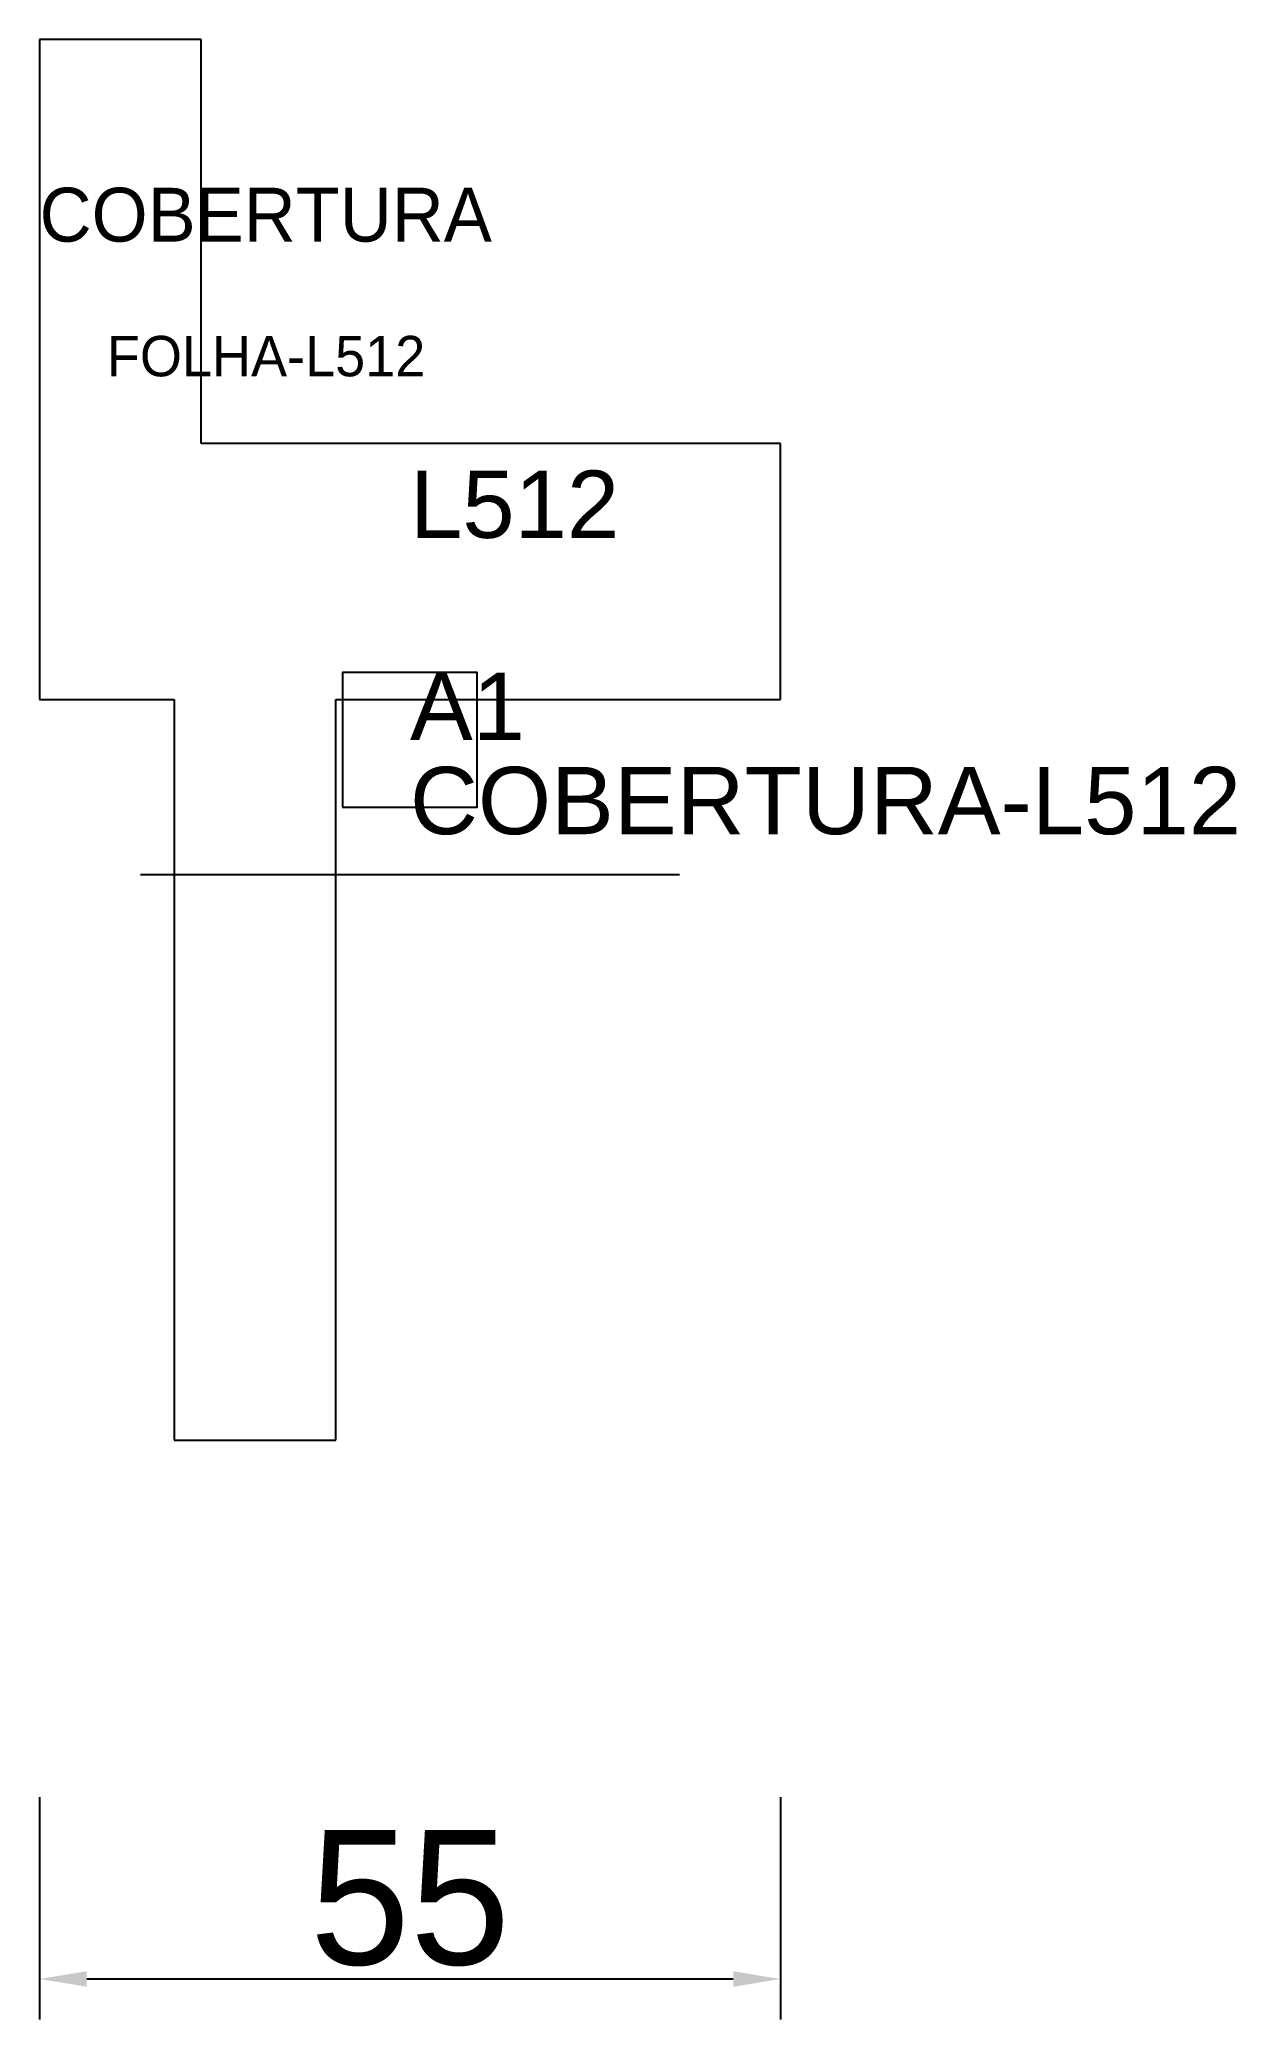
# Model space of a CAD drawing. Header units: metres. Extents: x 222 to 311, y 54 to 202.
import ezdxf

# ---------------------------------------------------------------- set-up
doc = ezdxf.new("R2010")
doc.units = ezdxf.units.M
for name, color, linetype in [('3', 3, 'CONTINUOUS'), ('AUX00', 7, 'CONTINUOUS'), ('COTA', 241, 'CONTINUOUS'), ('FOLHA', 255, 'CONTINUOUS'), ('Hachura', 251, 'CONTINUOUS'), ('NOMENCLATURA', 7, 'CONTINUOUS'), ('Nível', 160, 'CONTINUOUS'), ('Painéis', 200, 'CONTINUOUS'), ('Pilares', 5, 'CONTINUOUS'), ('SARR_2.2x7', 40, 'CONTINUOUS')]:
    doc.layers.add(name, color=color, linetype=linetype)
doc.styles.add('ARIAL', font='Arial.ttf')
doc.styles.add('STR_STANDARD', font='arial.ttf')
doc.dimstyles.new('EZ DXF', dxfattribs={"dimtxt": 10, "dimasz": 3.5, "dimexe": 3, "dimexo": 1.5, "dimgap": 1, "dimtad": 1, "dimdec": 1, "dimdsep": 46, "dimcen": 2.5, "dimazin": 3, "dimtfac": 1, "dimtmove": 0, "dimatfit": 3})

msp = doc.modelspace()

# ---------------------------------------------------------------- hatches: boundary and pattern name
at = {"layer": 'Hachura'}
h = msp.add_hatch(dxfattribs=at)
h.set_pattern_fill('ANSI31', scale=50)
h.paths.add_polyline_path([(222.2, 201.5), (222.2, 152.5), (232.2, 152.5), (232.2, 97.5), (244.2, 97.5), (244.2, 152.5), (277.2, 152.5), (277.2, 171.5), (234.2, 171.5), (234.2, 201.5)])
h = msp.add_hatch(dxfattribs=at)
h.set_pattern_fill('ANSI31', scale=50)
h.paths.add_polyline_path([(222.2, 201.5), (222.2, 152.5), (232.2, 152.5), (232.2, 97.5), (244.2, 97.5), (244.2, 152.5), (277.2, 152.5), (277.2, 171.5), (234.2, 171.5), (234.2, 201.5)])

# ---------------------------------------------------------------- linework, layer by layer
at = {"layer": 'Painéis', "color": 200}
for p, q in [((222.2, 201.5), (222.2, 152.5)), ((234.2, 201.5), (222.2, 201.5)), ((222.2, 201.5), (222.2, 152.5)), ((234.2, 201.5), (222.2, 201.5)), ((234.2, 171.5), (234.2, 201.5)), ((234.2, 171.5), (234.2, 201.5)), ((277.2, 171.5), (234.2, 171.5)), ((277.2, 171.5), (234.2, 171.5)), ((277.2, 152.5), (277.2, 171.5)), ((277.2, 152.5), (277.2, 171.5)), ((222.2, 152.5), (232.2, 152.5)), ((222.2, 152.5), (232.2, 152.5)), ((232.2, 152.5), (232.2, 97.5)), ((232.2, 152.5), (232.2, 97.5)), ((244.2, 97.5), (244.2, 152.5)), ((244.2, 152.5), (277.2, 152.5)), ((244.2, 97.5), (244.2, 152.5)), ((244.2, 152.5), (277.2, 152.5)), ((232.2, 97.5), (244.2, 97.5)), ((232.2, 97.5), (244.2, 97.5))]:
    msp.add_line(p, q, dxfattribs=at)
at = {"layer": 'Pilares'}
msp.add_lwpolyline([(244.7, 144.5), (254.7, 144.5), (254.7, 154.5), (244.7, 154.5)], close=True, dxfattribs=at)
msp.add_lwpolyline([(244.7, 144.5), (254.7, 144.5), (254.7, 154.5), (244.7, 154.5)], close=True, dxfattribs=at)
at = {"layer": 'SARR_2.2x7'}
msp.add_line((229.7, 139.5), (269.7, 139.5), dxfattribs=at)
msp.add_line((229.7, 139.5), (269.7, 139.5), dxfattribs=at)

# ---------------------------------------------------------------- texts
at = {"layer": '3', "style": 'STR_STANDARD'}
msp.add_text('A1', height=5, dxfattribs=at).set_placement((249.7, 149.5))
msp.add_text('A1', height=5, dxfattribs=at).set_placement((249.7, 149.5))
at = {"layer": 'AUX00', "style": 'STR_STANDARD'}
msp.add_text('COBERTURA-L512', height=5, dxfattribs=at).set_placement((249.7, 142.5))
msp.add_text('COBERTURA-L512', height=5, dxfattribs=at).set_placement((249.7, 142.5))
at = {"layer": 'FOLHA'}
msp.add_text('FOLHA-L512', height=3, dxfattribs=at).set_placement((227.2, 176.5))
msp.add_text('FOLHA-L512', height=3, dxfattribs=at).set_placement((227.2, 176.5))
at = {"layer": 'NOMENCLATURA', "insert": (249.7, 169.5), "char_height": 5, "attachment_point": 1, "style": 'ARIAL'}
msp.add_mtext('L512', dxfattribs=at)
msp.add_mtext('L512', dxfattribs=at)
at = {"layer": 'Nível'}
msp.add_text('COBERTURA', height=4, dxfattribs=at).set_placement((222.2, 186.5))
msp.add_text('COBERTURA', height=4, dxfattribs=at).set_placement((222.2, 186.5))

# ---------------------------------------------------------------- dimensions: what is measured, and where the dimension line sits
at = {"layer": 'COTA'}
msp.add_linear_dim(base=(222.2, 57.5), p1=(222.2, 72.5), p2=(277.2, 72.5), dimstyle='EZ DXF', dxfattribs=at).render()
msp.add_linear_dim(base=(222.2, 57.5), p1=(222.2, 72.5), p2=(277.2, 72.5), dimstyle='EZ DXF', dxfattribs=at).render()

doc.saveas('drawing.dxf')
